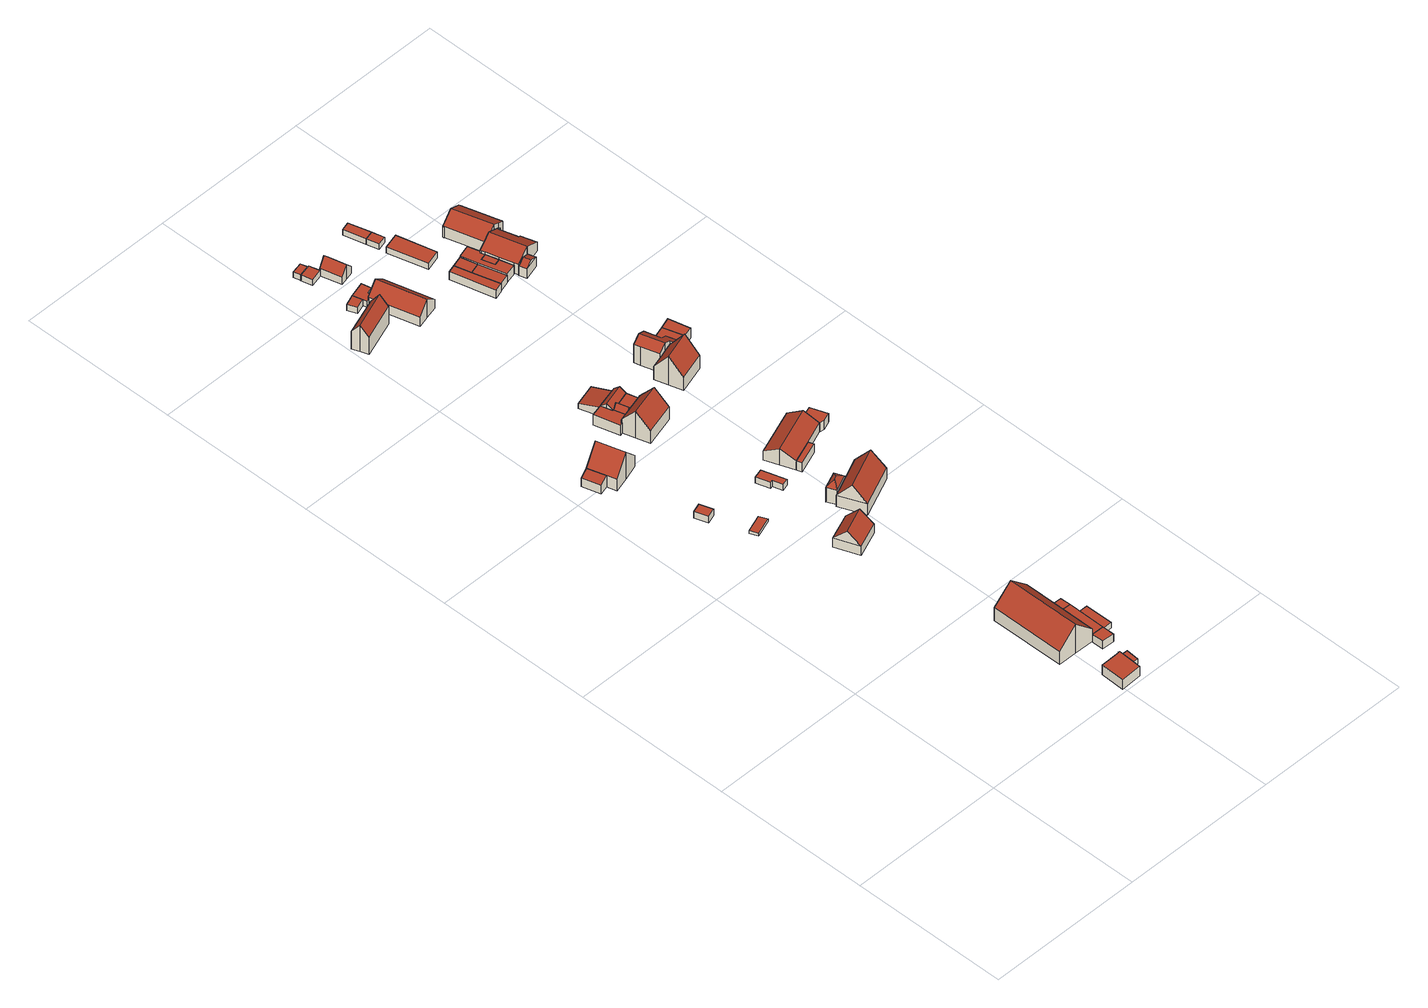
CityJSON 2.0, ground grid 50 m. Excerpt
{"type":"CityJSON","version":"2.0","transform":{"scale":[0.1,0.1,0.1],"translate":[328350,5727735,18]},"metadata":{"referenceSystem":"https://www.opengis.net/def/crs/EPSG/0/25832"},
"CityObjects":{
"building1":{"type":"Building","attributes":{"Geometrietyp2DReferenz":"3000","Gemeindeschluessel":"05170048","function":"51009_1611","roofType":"2100","measuredHeight":4.17},"geometry":[{"type":"Solid","lod":"2","boundaries":[[[[0,1,2,3]],[[4,5,1,0]],[[6,7,5,4]],[[3,2,7,6]],[[4,0,3,6]],[[1,5,7,2]]]],"semantics":{"surfaces":[{"type":"WallSurface"},{"type":"RoofSurface"},{"type":"GroundSurface"}],"values":[[0,0,0,0,1,2]]}}]},
"building2":{"type":"Building","attributes":{"Geometrietyp2DReferenz":"3000","Gemeindeschluessel":"05170048","function":"31001_2463","roofType":"1000","measuredHeight":3.46},"address":[{"country":"Germany","locality":"Wesel","thoroughfareNumber":"114","thoroughfareName":"Bislicher Straße"}],"geometry":[{"type":"Solid","lod":"2","boundaries":[[[[8,9,10,11]],[[12,13,9,8]],[[14,15,13,12]],[[16,17,15,14]],[[18,19,17,16]],[[20,21,19,18]],[[11,10,21,20]],[[18,16,14,12,8,11,20]],[[9,13,15,17,19,21,10]]]],"semantics":{"surfaces":[{"type":"WallSurface"},{"type":"RoofSurface"},{"type":"GroundSurface"}],"values":[[0,0,0,0,0,0,0,1,2]]}}]},
"building3":{"type":"Building","attributes":{"Geometrietyp2DReferenz":"3000","Gemeindeschluessel":"05170048","function":"31001_1313","roofType":"1000","measuredHeight":2.42},"address":[{"country":"Germany","locality":"Wesel","thoroughfareNumber":"13","thoroughfareName":"Westerheide"}],"geometry":[{"type":"Solid","lod":"2","boundaries":[[[[22,23,24,25]],[[26,27,23,22]],[[28,29,27,26]],[[25,24,29,28]],[[26,22,25,28]],[[23,27,29,24]]]],"semantics":{"surfaces":[{"type":"WallSurface"},{"type":"RoofSurface"},{"type":"GroundSurface"}],"values":[[0,0,0,0,1,2]]}}]},
"building4":{"type":"Building","attributes":{"Geometrietyp2DReferenz":"3000","Gemeindeschluessel":"05170048","function":"31001_1010","roofType":"3100","measuredHeight":10.4},"address":[{"country":"Germany","locality":"Wesel","thoroughfareNumber":"114","thoroughfareName":"Bislicher Straße"}],"geometry":[{"type":"Solid","lod":"2","boundaries":[[[[30,31,32,33]],[[34,35,31,30]],[[36,37,35,34]],[[38,39,37,36]],[[40,41,39,38]],[[42,43,41,40]],[[33,32,43,42]],[[33,42,40,38,30]],[[36,34,30,38]],[[31,35,37,39,41,43,32]]]],"semantics":{"surfaces":[{"type":"WallSurface"},{"type":"RoofSurface"},{"type":"GroundSurface"}],"values":[[0,0,0,0,0,0,0,1,1,2]]}}]},
"building5":{"type":"Building","attributes":{"Geometrietyp2DReferenz":"3000","Gemeindeschluessel":"05170048","function":"31001_2723","roofType":"1000","measuredHeight":1.76},"address":[{"country":"Germany","locality":"Wesel","thoroughfareNumber":"114","thoroughfareName":"Bislicher Straße"}],"geometry":[{"type":"Solid","lod":"2","boundaries":[[[[44,45,46,47]],[[48,49,45,44]],[[50,51,49,48]],[[47,46,51,50]],[[48,44,47,50]],[[45,49,51,46]]]],"semantics":{"surfaces":[{"type":"WallSurface"},{"type":"RoofSurface"},{"type":"GroundSurface"}],"values":[[0,0,0,0,1,2]]}}]},
"building6":{"type":"Building","attributes":{"Geometrietyp2DReferenz":"3000","Gemeindeschluessel":"05170048","function":"31001_2740","roofType":"9999","measuredHeight":0.988},"address":[{"country":"Germany","locality":"Wesel","thoroughfareNumber":"13","thoroughfareName":"Westerheide"}],"geometry":[{"type":"Solid","lod":"2","boundaries":[[[[52,53,54,55]],[[53,56,57,54]],[[52,58,56,53]],[[55,59,58,52]],[[54,57,59,55]],[[56,58,59,57]]]],"semantics":{"surfaces":[{"type":"RoofSurface"},{"type":"WallSurface"},{"type":"GroundSurface"}],"values":[[0,1,1,1,1,2]]}}]},
"building7":{"type":"Building","attributes":{"Geometrietyp2DReferenz":"3000","Gemeindeschluessel":"05170048","function":"31001_1010","roofType":"3100","measuredHeight":9.71},"address":[{"country":"Germany","locality":"Wesel","thoroughfareNumber":"10a","thoroughfareName":"Westerheide"}],"geometry":[{"type":"Solid","lod":"2","boundaries":[[[[60,7,2,61]],[[62,63,7,60]],[[64,65,63,62]],[[66,67,65,64]],[[68,69,67,66]],[[70,71,69,68]],[[72,73,71,70]],[[74,75,73,72]],[[61,2,75,74]],[[64,62,60,61,74,72,66]],[[70,68,66,72]],[[7,63,65,67,69,71,73,75,2]]]],"semantics":{"surfaces":[{"type":"WallSurface"},{"type":"RoofSurface"},{"type":"GroundSurface"}],"values":[[0,0,0,0,0,0,0,0,0,1,1,2]]}}]},
"building8":{"type":"Building","attributes":{"Geometrietyp2DReferenz":"3000","Gemeindeschluessel":"05170048","function":"31001_2723","roofType":"1000","measuredHeight":2.87},"address":[{"country":"Germany","locality":"Wesel","thoroughfareNumber":"114","thoroughfareName":"Bislicher Straße"}],"geometry":[{"type":"Solid","lod":"2","boundaries":[[[[76,77,78,79]],[[80,81,77,76]],[[82,83,81,80]],[[79,78,83,82]],[[80,76,79,82]],[[77,81,83,78]]]],"semantics":{"surfaces":[{"type":"WallSurface"},{"type":"RoofSurface"},{"type":"GroundSurface"}],"values":[[0,0,0,0,1,2]]}}]},
"building9":{"type":"Building","attributes":{"Geometrietyp2DReferenz":"3000","Gemeindeschluessel":"05170048","function":"31001_2723","roofType":"1000","measuredHeight":2.81},"address":[{"country":"Germany","locality":"Wesel","thoroughfareNumber":"114","thoroughfareName":"Bislicher Straße"}],"geometry":[{"type":"Solid","lod":"2","boundaries":[[[[84,85,86,87]],[[79,78,85,84]],[[82,83,78,79]],[[87,86,83,82]],[[79,84,87,82]],[[85,78,83,86]]]],"semantics":{"surfaces":[{"type":"WallSurface"},{"type":"RoofSurface"},{"type":"GroundSurface"}],"values":[[0,0,0,0,1,2]]}}]},
"building10":{"type":"Building","attributes":{"Geometrietyp2DReferenz":"3000","Gemeindeschluessel":"05170048","function":"31001_2463","roofType":"3100","measuredHeight":7.33},"address":[{"country":"Germany","locality":"Wesel","thoroughfareNumber":"116","thoroughfareName":"Bislicher Straße"}],"geometry":[{"type":"Solid","lod":"2","boundaries":[[[[88,89,90,91]],[[92,93,89,88]],[[94,95,93,92]],[[91,90,95,94]],[[88,96,92]],[[94,97,91]],[[91,97,96,88]],[[92,96,97,94]],[[89,93,95,90]]]],"semantics":{"surfaces":[{"type":"WallSurface"},{"type":"RoofSurface"},{"type":"GroundSurface"}],"values":[[0,0,0,0,0,0,1,1,2]]}}]},
"building11":{"type":"Building","attributes":{"Geometrietyp2DReferenz":"3000","Gemeindeschluessel":"05170048","function":"51009_1610","roofType":"1000","measuredHeight":2.5},"geometry":[{"type":"Solid","lod":"2","boundaries":[[[[84,98,99,100]],[[87,101,98,84]],[[102,103,101,87]],[[100,99,103,102]],[[87,84,100,102]],[[98,101,103,99]]]],"semantics":{"surfaces":[{"type":"WallSurface"},{"type":"RoofSurface"},{"type":"GroundSurface"}],"values":[[0,0,0,0,1,2]]}}]},
"building12":{"type":"Building","attributes":{"Geometrietyp2DReferenz":"3000","Gemeindeschluessel":"05170048","function":"51009_1610","roofType":"1000","measuredHeight":2.14},"geometry":[{"type":"Solid","lod":"2","boundaries":[[[[104,105,106,107]],[[108,78,105,104]],[[109,110,78,108]],[[107,106,110,109]],[[108,104,107,109]],[[105,78,110,106]]]],"semantics":{"surfaces":[{"type":"WallSurface"},{"type":"RoofSurface"},{"type":"GroundSurface"}],"values":[[0,0,0,0,1,2]]}}]},
"building13":{"type":"Building","attributes":{"Geometrietyp2DReferenz":"3000","Gemeindeschluessel":"05170048","function":"31001_2723","roofType":"1000","measuredHeight":2.14},"address":[{"country":"Germany","locality":"Wesel","thoroughfareNumber":"13","thoroughfareName":"Westerheide"}],"geometry":[{"type":"Solid","lod":"2","boundaries":[[[[111,112,113,114]],[[115,116,112,111]],[[117,118,116,115]],[[119,120,118,117]],[[121,122,120,119]],[[114,113,122,121]],[[119,117,115,111,114,121]],[[112,116,118,120,122,113]]]],"semantics":{"surfaces":[{"type":"WallSurface"},{"type":"RoofSurface"},{"type":"GroundSurface"}],"values":[[0,0,0,0,0,0,1,2]]}}]},
"building14":{"type":"Building","attributes":{"Geometrietyp2DReferenz":"3000","Gemeindeschluessel":"05170048","function":"31001_1210","roofType":"3100","measuredHeight":9.61},"address":[{"country":"Germany","locality":"Wesel","thoroughfareNumber":"15","thoroughfareName":"Westerheide"}],"geometry":[{"type":"Solid","lod":"2","boundaries":[[[[123,124,125,126]],[[127,128,124,123]],[[129,130,128,127]],[[131,132,130,129]],[[133,134,132,131]],[[135,136,134,133]],[[126,125,136,135]],[[131,129,127,123,133]],[[126,135,133,123]],[[124,128,130,132,134,136,125]]]],"semantics":{"surfaces":[{"type":"WallSurface"},{"type":"RoofSurface"},{"type":"GroundSurface"}],"values":[[0,0,0,0,0,0,0,1,1,2]]}}]},
"building15":{"type":"Building","attributes":{"Geometrietyp2DReferenz":"3000","Gemeindeschluessel":"05170048","function":"31001_1010","roofType":"3200","measuredHeight":6.6},"address":[{"country":"Germany","locality":"Wesel","thoroughfareNumber":"116","thoroughfareName":"Bislicher Straße"}],"geometry":[{"type":"Solid","lod":"2","boundaries":[[[[137,138,139,140]],[[141,142,138,137]],[[143,144,142,141]],[[140,139,144,143]],[[137,145,141]],[[143,146,140]],[[140,146,145,137]],[[141,145,146,143]],[[138,142,144,139]]]],"semantics":{"surfaces":[{"type":"WallSurface"},{"type":"RoofSurface"},{"type":"GroundSurface"}],"values":[[0,0,0,0,1,1,1,1,2]]}}]},
"building16":{"type":"Building","attributes":{"Gemeindeschluessel":"05170048","Geometrietyp2DReferenz":"3000","function":"31001_1010"},"address":[{"country":"Germany","locality":"Wesel","thoroughfareNumber":"11","thoroughfareName":"Westerheide"}],"children":["building16-1","building16-2"]},
"building16-1":{"type":"BuildingPart","attributes":{"roofType":"3100","measuredHeight":9.7},"parents":["building16"],"geometry":[{"type":"MultiSurface","lod":"2","boundaries":[[[147,148,149,150]],[[151,152,148,147]],[[153,154,155,156]],[[157,158,154,153]],[[159,160,158,157]],[[161,162,160,159]],[[150,149,162,161]],[[150,161,159,147]],[[157,153,156,163,151,147,159]],[[148,152,164,155,154,158,160,162,149]],[[151,163,165,166]],[[164,152,166,165]],[[163,156,167,165]],[[155,164,165,167]]],"semantics":{"surfaces":[{"type":"WallSurface"},{"type":"RoofSurface"},{"type":"GroundSurface"},{"type":"ClosureSurface"}],"values":[0,0,0,0,0,0,0,1,1,2,0,3,0,3]}}]},
"building16-2":{"type":"BuildingPart","attributes":{"roofType":"1000","measuredHeight":3.68},"address":[{"country":"Germany","locality":"Wesel","thoroughfareNumber":"11","thoroughfareName":"Westerheide"}],"parents":["building16"],"geometry":[{"type":"MultiSurface","lod":"2","boundaries":[[[168,169,170,171]],[[172,173,169,168]],[[167,174,173,172]],[[175,176,177,166]],[[178,179,176,175]],[[171,170,179,178]],[[175,166,165,167,172,168,171,178]],[[169,173,174,180,177,176,179,170]],[[155,164,180,174]],[[167,165,164,155]],[[164,152,177,180]],[[165,166,152,164]]],"semantics":{"surfaces":[{"type":"WallSurface"},{"type":"RoofSurface"},{"type":"GroundSurface"},{"type":"ClosureSurface"}],"values":[0,0,0,0,0,0,1,2,0,3,0,3]}}]},
"building17":{"type":"Building","attributes":{"Geometrietyp2DReferenz":"3000","Gemeindeschluessel":"05170048","function":"31001_1010","roofType":"3100","measuredHeight":5.22},"address":[{"country":"Germany","locality":"Wesel","thoroughfareNumber":"11","thoroughfareName":"Westerheide"}],"geometry":[{"type":"Solid","lod":"2","boundaries":[[[[181,182,183,184]],[[167,174,182,181]],[[172,173,174,167]],[[184,183,173,172]],[[181,185,167]],[[172,186,184]],[[184,186,185,181]],[[167,185,186,172]],[[182,174,173,183]]]],"semantics":{"surfaces":[{"type":"WallSurface"},{"type":"RoofSurface"},{"type":"GroundSurface"}],"values":[[0,0,0,0,0,0,1,1,2]]}}]},
"building18":{"type":"Building","attributes":{"Geometrietyp2DReferenz":"3000","Gemeindeschluessel":"05170048","function":"31001_2463","roofType":"3100","measuredHeight":5.45},"address":[{"country":"Germany","locality":"Wesel","thoroughfareNumber":"11","thoroughfareName":"Westerheide"}],"geometry":[{"type":"Solid","lod":"2","boundaries":[[[[172,187,188,184]],[[168,189,187,172]],[[190,191,189,168]],[[171,192,191,190]],[[193,194,192,171]],[[195,196,194,193]],[[197,198,196,195]],[[199,200,198,197]],[[201,202,200,199]],[[203,204,202,201]],[[184,188,204,203]],[[199,197,195,193,171,190,201]],[[168,172,184,203,201,190]],[[187,189,191,192,194,196,198,200,202,204,188]]]],"semantics":{"surfaces":[{"type":"WallSurface"},{"type":"RoofSurface"},{"type":"GroundSurface"}],"values":[[0,0,0,0,0,0,0,0,0,0,0,1,1,2]]}}]},
"building19":{"type":"Building","attributes":{"Geometrietyp2DReferenz":"3000","Gemeindeschluessel":"05170048","function":"31001_2723","roofType":"2100","measuredHeight":3.32},"address":[{"country":"Germany","locality":"Wesel","thoroughfareNumber":"11","thoroughfareName":"Westerheide"}],"geometry":[{"type":"Solid","lod":"2","boundaries":[[[[205,206,207,208]],[[209,210,206,205]],[[211,212,210,209]],[[213,214,212,211]],[[208,207,214,213]],[[211,209,205,208,213]],[[206,210,212,214,207]]]],"semantics":{"surfaces":[{"type":"WallSurface"},{"type":"RoofSurface"},{"type":"GroundSurface"}],"values":[[0,0,0,0,0,1,2]]}}]},
"building20":{"type":"Building","attributes":{"Geometrietyp2DReferenz":"3000","Gemeindeschluessel":"05170048","function":"51009_1610","roofType":"1000","measuredHeight":3.79},"geometry":[{"type":"Solid","lod":"2","boundaries":[[[[215,216,217,203]],[[181,218,216,215]],[[184,219,218,181]],[[203,217,219,184]],[[181,215,203,184]],[[216,218,219,217]]]],"semantics":{"surfaces":[{"type":"WallSurface"},{"type":"RoofSurface"},{"type":"GroundSurface"}],"values":[[0,0,0,0,1,2]]}}]},
"building21":{"type":"Building","attributes":{"Geometrietyp2DReferenz":"3000","Gemeindeschluessel":"05170048","function":"31001_1010","roofType":"3100","measuredHeight":9.05},"address":[{"country":"Germany","locality":"Wesel","thoroughfareNumber":"116","thoroughfareName":"Bislicher Straße"}],"geometry":[{"type":"Solid","lod":"2","boundaries":[[[[220,221,222,223]],[[224,225,221,220]],[[226,227,225,224]],[[223,222,227,226]],[[220,228,224]],[[226,229,223]],[[223,229,228,220]],[[224,228,229,226]],[[221,225,227,222]]]],"semantics":{"surfaces":[{"type":"WallSurface"},{"type":"RoofSurface"},{"type":"GroundSurface"}],"values":[[0,0,0,0,0,0,1,1,2]]}}]},
"building22":{"type":"Building","attributes":{"Geometrietyp2DReferenz":"3000","Gemeindeschluessel":"05170048","function":"31001_2720","roofType":"1000","measuredHeight":2.32},"address":[{"country":"Germany","locality":"Wesel","thoroughfareNumber":"15","thoroughfareName":"Westerheide"}],"geometry":[{"type":"Solid","lod":"2","boundaries":[[[[230,231,232,233]],[[234,235,231,230]],[[236,237,235,234]],[[233,232,237,236]],[[234,230,233,236]],[[231,235,237,232]]]],"semantics":{"surfaces":[{"type":"WallSurface"},{"type":"RoofSurface"},{"type":"GroundSurface"}],"values":[[0,0,0,0,1,2]]}}]},
"building23":{"type":"Building","attributes":{"Geometrietyp2DReferenz":"3000","Gemeindeschluessel":"05170048","function":"31001_2463","roofType":"1000","measuredHeight":2.21},"address":[{"country":"Germany","locality":"Wesel","thoroughfareNumber":"14","thoroughfareName":"Westerheide"}],"geometry":[{"type":"Solid","lod":"2","boundaries":[[[[238,239,240,241]],[[242,243,239,238]],[[244,245,243,242]],[[246,247,245,244]],[[248,249,247,246]],[[250,251,249,248]],[[230,252,251,250]],[[233,253,252,230]],[[241,240,253,233]],[[230,250,248,246,244,242,238,241,233]],[[239,243,245,247,249,251,252,253,240]]]],"semantics":{"surfaces":[{"type":"WallSurface"},{"type":"RoofSurface"},{"type":"GroundSurface"}],"values":[[0,0,0,0,0,0,0,0,0,1,2]]}}]},
"building24":{"type":"Building","attributes":{"Geometrietyp2DReferenz":"3000","Gemeindeschluessel":"05170048","function":"31001_2723","roofType":"1000","measuredHeight":2.02},"address":[{"country":"Germany","locality":"Wesel","thoroughfareNumber":"14","thoroughfareName":"Westerheide"}],"geometry":[{"type":"Solid","lod":"2","boundaries":[[[[254,255,256,257]],[[258,259,255,254]],[[260,261,259,258]],[[262,263,261,260]],[[257,256,263,262]],[[260,258,254,257,262]],[[255,259,261,263,256]]]],"semantics":{"surfaces":[{"type":"WallSurface"},{"type":"RoofSurface"},{"type":"GroundSurface"}],"values":[[0,0,0,0,0,1,2]]}}]},
"building25":{"type":"Building","attributes":{"Geometrietyp2DReferenz":"3000","Gemeindeschluessel":"05170048","function":"31001_2720","roofType":"1000","measuredHeight":2.08},"address":[{"country":"Germany","locality":"Wesel","thoroughfareNumber":"14","thoroughfareName":"Westerheide"}],"geometry":[{"type":"Solid","lod":"2","boundaries":[[[[254,264,265,258]],[[266,267,264,254]],[[268,269,267,266]],[[270,271,269,268]],[[272,273,271,270]],[[260,274,273,272]],[[258,265,274,260]],[[272,270,268,266,254,258,260]],[[264,267,269,271,273,274,265]]]],"semantics":{"surfaces":[{"type":"WallSurface"},{"type":"RoofSurface"},{"type":"GroundSurface"}],"values":[[0,0,0,0,0,0,0,1,2]]}}]},
"building26":{"type":"Building","attributes":{"Geometrietyp2DReferenz":"3000","Gemeindeschluessel":"05170048","function":"31001_1010","roofType":"3100","measuredHeight":6.57},"address":[{"country":"Germany","locality":"Wesel","thoroughfareNumber":"14","thoroughfareName":"Westerheide"}],"geometry":[{"type":"Solid","lod":"2","boundaries":[[[[275,276,277,278]],[[279,280,276,275]],[[281,282,280,279]],[[283,284,282,281]],[[285,286,284,283]],[[287,288,286,285]],[[289,290,288,287]],[[278,277,290,289]],[[279,275,278,289,287,281]],[[285,283,281,287]],[[276,280,282,284,286,288,290,277]]]],"semantics":{"surfaces":[{"type":"WallSurface"},{"type":"RoofSurface"},{"type":"GroundSurface"}],"values":[[0,0,0,0,0,0,0,0,1,1,2]]}}]},
"building27":{"type":"Building","attributes":{"Gemeindeschluessel":"05170048","Geometrietyp2DReferenz":"3000","function":"31001_1010"},"address":[{"country":"Germany","locality":"Wesel","thoroughfareNumber":"13","thoroughfareName":"Westerheide"}],"children":["building27-1","building27-2","building27-3"]},
"building27-1":{"type":"BuildingPart","attributes":{"roofType":"3100","measuredHeight":5.93},"parents":["building27"],"geometry":[{"type":"MultiSurface","lod":"2","boundaries":[[[291,292,293,294]],[[295,296,292,291]],[[297,298,296,295]],[[299,300,298,297]],[[301,302,303,304]],[[305,306,302,301]],[[294,305,301,304,307,291]],[[299,297,295,291,307]],[[293,292,296,298,300,308,303,302,306]],[[294,293,306,305]],[[307,309,310,299]],[[310,309,308,300]],[[307,304,309]],[[303,308,309,304]]],"semantics":{"surfaces":[{"type":"WallSurface"},{"type":"RoofSurface"},{"type":"GroundSurface"},{"type":"ClosureSurface"}],"values":[0,0,0,0,0,0,1,1,2,3,0,3,0,3]}}]},
"building27-2":{"type":"BuildingPart","attributes":{"roofType":"1000","measuredHeight":3.21},"parents":["building27"],"geometry":[{"type":"Solid","lod":"2","boundaries":[[[[311,312,306,305]],[[313,314,312,311]],[[294,293,314,313]],[[311,305,294,313]],[[306,312,314,293]],[[305,306,293,294]]]],"semantics":{"surfaces":[{"type":"WallSurface"},{"type":"RoofSurface"},{"type":"GroundSurface"},{"type":"ClosureSurface"}],"values":[[0,0,0,1,2,3]]}}]},
"building27-3":{"type":"BuildingPart","attributes":{"roofType":"1000","measuredHeight":3.21},"parents":["building27"],"geometry":[{"type":"MultiSurface","lod":"2","boundaries":[[[315,316,300,310]],[[317,318,316,315]],[[319,320,318,317]],[[304,303,320,319]],[[317,315,310,304,319]],[[300,316,318,320,303]],[[309,310,300,308]],[[304,309,308,303]]],"semantics":{"surfaces":[{"type":"WallSurface"},{"type":"RoofSurface"},{"type":"GroundSurface"},{"type":"ClosureSurface"}],"values":[0,0,0,0,1,2,3,3]}}]},
"building28":{"type":"Building","attributes":{"Geometrietyp2DReferenz":"3000","Gemeindeschluessel":"05170048","function":"31001_2463","roofType":"3100","measuredHeight":5.1},"address":[{"country":"Germany","locality":"Wesel","thoroughfareNumber":"14","thoroughfareName":"Westerheide"}],"geometry":[{"type":"Solid","lod":"2","boundaries":[[[[321,322,323,324]],[[325,326,322,321]],[[327,328,326,325]],[[329,330,328,327]],[[331,332,330,329]],[[333,334,332,331]],[[324,323,334,333]],[[321,324,333,331,325]],[[329,327,325,331]],[[322,326,328,330,332,334,323]]]],"semantics":{"surfaces":[{"type":"WallSurface"},{"type":"RoofSurface"},{"type":"GroundSurface"}],"values":[[0,0,0,0,0,0,0,1,1,2]]}}]},
"building29":{"type":"Building","attributes":{"Geometrietyp2DReferenz":"3000","Gemeindeschluessel":"05170048","function":"31001_1010","roofType":"3100","measuredHeight":10.52},"address":[{"country":"Germany","locality":"Wesel","thoroughfareNumber":"12","thoroughfareName":"Westerheide"}],"geometry":[{"type":"Solid","lod":"2","boundaries":[[[[335,336,337,338]],[[339,340,336,335]],[[341,342,340,339]],[[343,344,342,341]],[[345,346,344,343]],[[347,348,346,345]],[[349,350,348,347]],[[338,337,350,349]],[[345,343,341,339,335,347]],[[338,349,347,335]],[[336,340,342,344,346,348,350,337]]]],"semantics":{"surfaces":[{"type":"WallSurface"},{"type":"RoofSurface"},{"type":"GroundSurface"}],"values":[[0,0,0,0,0,0,0,0,1,1,2]]}}]},
"building30":{"type":"Building","attributes":{"Geometrietyp2DReferenz":"3000","Gemeindeschluessel":"05170048","function":"31001_1010","roofType":"3100","measuredHeight":8.23},"address":[{"country":"Germany","locality":"Wesel","thoroughfareNumber":"12","thoroughfareName":"Westerheide"}],"geometry":[{"type":"Solid","lod":"2","boundaries":[[[[351,352,353,354]],[[355,356,352,351]],[[357,358,356,355]],[[359,360,358,357]],[[361,362,360,359]],[[363,364,362,361]],[[365,366,364,363]],[[367,368,366,365]],[[369,370,368,367]],[[371,372,370,369]],[[354,353,372,371]],[[359,357,355,351,361]],[[354,371,369,367,365,363,361,351]],[[352,356,358,360,362,364,366,368,370,372,353]]]],"semantics":{"surfaces":[{"type":"WallSurface"},{"type":"RoofSurface"},{"type":"GroundSurface"}],"values":[[0,0,0,0,0,0,0,0,0,0,0,1,1,2]]}}]},
"building31":{"type":"Building","attributes":{"Geometrietyp2DReferenz":"3000","Gemeindeschluessel":"05170048","function":"31001_2723","roofType":"1000","measuredHeight":2.87},"address":[{"country":"Germany","locality":"Wesel","thoroughfareNumber":"120","thoroughfareName":"Bislicher Straße"}],"geometry":[{"type":"Solid","lod":"2","boundaries":[[[[373,374,375,376]],[[377,378,374,373]],[[379,380,378,377]],[[381,382,380,379]],[[376,375,382,381]],[[379,377,373,376,381]],[[374,378,380,382,375]]]],"semantics":{"surfaces":[{"type":"WallSurface"},{"type":"RoofSurface"},{"type":"GroundSurface"}],"values":[[0,0,0,0,0,1,2]]}}]},
"building32":{"type":"Building","attributes":{"Geometrietyp2DReferenz":"3000","Gemeindeschluessel":"05170048","function":"31001_2723","roofType":"1000","measuredHeight":2},"address":[{"country":"Germany","locality":"Wesel","thoroughfareNumber":"122","thoroughfareName":"Bislicher Straße"}],"geometry":[{"type":"Solid","lod":"2","boundaries":[[[[383,384,385,386]],[[387,388,384,383]],[[389,390,388,387]],[[386,385,390,389]],[[387,383,386,389]],[[384,388,390,385]]]],"semantics":{"surfaces":[{"type":"WallSurface"},{"type":"RoofSurface"},{"type":"GroundSurface"}],"values":[[0,0,0,0,1,2]]}}]},
"building33":{"type":"Building","attributes":{"Geometrietyp2DReferenz":"3000","Gemeindeschluessel":"05170048","function":"31001_2723","roofType":"1000","measuredHeight":1.93},"address":[{"country":"Germany","locality":"Wesel","thoroughfareNumber":"122","thoroughfareName":"Bislicher Straße"}],"geometry":[{"type":"Solid","lod":"2","boundaries":[[[[391,392,393,394]],[[386,385,392,391]],[[389,390,385,386]],[[394,393,390,389]],[[386,391,394,389]],[[392,385,390,393]]]],"semantics":{"surfaces":[{"type":"WallSurface"},{"type":"RoofSurface"},{"type":"GroundSurface"}],"values":[[0,0,0,0,1,2]]}}]},
"building34":{"type":"Building","attributes":{"Geometrietyp2DReferenz":"3000","Gemeindeschluessel":"05170048","function":"31001_2723","roofType":"1000","measuredHeight":2.16},"address":[{"country":"Germany","locality":"Wesel","thoroughfareNumber":"122","thoroughfareName":"Bislicher Straße"}],"geometry":[{"type":"Solid","lod":"2","boundaries":[[[[395,396,397,398]],[[399,400,396,395]],[[401,402,400,399]],[[398,397,402,401]],[[399,395,398,401]],[[396,400,402,397]]]],"semantics":{"surfaces":[{"type":"WallSurface"},{"type":"RoofSurface"},{"type":"GroundSurface"}],"values":[[0,0,0,0,1,2]]}}]},
"building35":{"type":"Building","attributes":{"Geometrietyp2DReferenz":"3000","Gemeindeschluessel":"05170048","function":"31001_2463","roofType":"1000","measuredHeight":2.68},"address":[{"country":"Germany","locality":"Wesel","thoroughfareNumber":"120","thoroughfareName":"Bislicher Straße"}],"geometry":[{"type":"Solid","lod":"2","boundaries":[[[[403,404,405,406]],[[381,407,404,403]],[[379,408,407,381]],[[406,405,408,379]],[[381,403,406,379]],[[404,407,408,405]]]],"semantics":{"surfaces":[{"type":"WallSurface"},{"type":"RoofSurface"},{"type":"GroundSurface"}],"values":[[0,0,0,0,1,2]]}}]},
"building36":{"type":"Building","attributes":{"Geometrietyp2DReferenz":"3000","Gemeindeschluessel":"05170048","function":"31001_2463","roofType":"1000","measuredHeight":2.68},"address":[{"country":"Germany","locality":"Wesel","thoroughfareNumber":"120","thoroughfareName":"Bislicher Straße"}],"geometry":[{"type":"Solid","lod":"2","boundaries":[[[[406,405,409,410]],[[379,408,405,406]],[[377,411,408,379]],[[410,409,411,377]],[[379,406,410,377]],[[405,408,411,409]]]],"semantics":{"surfaces":[{"type":"WallSurface"},{"type":"RoofSurface"},{"type":"GroundSurface"}],"values":[[0,0,0,0,1,2]]}}]},
"building37":{"type":"Building","attributes":{"Geometrietyp2DReferenz":"3000","Gemeindeschluessel":"05170048","function":"31001_2463","roofType":"1000","measuredHeight":3.48},"address":[{"country":"Germany","locality":"Wesel","thoroughfareNumber":"12","thoroughfareName":"Westerheide"}],"geometry":[{"type":"Solid","lod":"2","boundaries":[[[[412,413,414,415]],[[416,417,413,412]],[[418,419,417,416]],[[420,421,419,418]],[[415,414,421,420]],[[418,416,412,415,420]],[[413,417,419,421,414]]]],"semantics":{"surfaces":[{"type":"WallSurface"},{"type":"RoofSurface"},{"type":"GroundSurface"}],"values":[[0,0,0,0,0,1,2]]}}]},
"building38":{"type":"Building","attributes":{"Geometrietyp2DReferenz":"3000","Gemeindeschluessel":"05170048","function":"31001_1010","roofType":"1000","measuredHeight":3.03},"address":[{"country":"Germany","locality":"Wesel","thoroughfareNumber":"120","thoroughfareName":"Bislicher Straße"}],"geometry":[{"type":"Solid","lod":"2","boundaries":[[[[422,423,424,425]],[[426,427,423,422]],[[428,429,427,426]],[[430,431,429,428]],[[432,433,431,430]],[[434,435,433,432]],[[436,437,435,434]],[[438,439,437,436]],[[440,441,439,438]],[[442,443,441,440]],[[444,445,443,442]],[[446,447,445,444]],[[425,424,447,446]],[[444,442,440,438,436,434,432,430,428,426,422,425,446]],[[423,427,429,431,433,435,437,439,441,443,445,447,424]]]],"semantics":{"surfaces":[{"type":"WallSurface"},{"type":"RoofSurface"},{"type":"GroundSurface"}],"values":[[0,0,0,0,0,0,0,0,0,0,0,0,0,1,2]]}}]},
"building39":{"type":"Building","attributes":{"Geometrietyp2DReferenz":"3000","Gemeindeschluessel":"05170048","function":"31001_2463","roofType":"1000","measuredHeight":3.5},"address":[{"country":"Germany","locality":"Wesel","thoroughfareNumber":"12","thoroughfareName":"Westerheide"}],"geometry":[{"type":"Solid","lod":"2","boundaries":[[[[448,449,450,451]],[[416,417,449,448]],[[412,413,417,416]],[[451,450,413,412]],[[416,448,451,412]],[[449,417,413,450]]]],"semantics":{"surfaces":[{"type":"WallSurface"},{"type":"RoofSurface"},{"type":"GroundSurface"}],"values":[[0,0,0,0,1,2]]}}]},
"building40":{"type":"Building","attributes":{"Geometrietyp2DReferenz":"3000","Gemeindeschluessel":"05170048","function":"31001_1010","roofType":"1000","measuredHeight":2.94},"address":[{"country":"Germany","locality":"Wesel","thoroughfareNumber":"120","thoroughfareName":"Bislicher Straße"}],"geometry":[{"type":"Solid","lod":"2","boundaries":[[[[436,452,453,438]],[[434,454,452,436]],[[432,455,454,434]],[[438,453,455,432]],[[434,436,438,432]],[[452,454,455,453]]]],"semantics":{"surfaces":[{"type":"WallSurface"},{"type":"RoofSurface"},{"type":"GroundSurface"}],"values":[[0,0,0,0,1,2]]}}]},
"building41":{"type":"Building","attributes":{"Geometrietyp2DReferenz":"3000","Gemeindeschluessel":"05170048","function":"31001_1010","roofType":"3100","measuredHeight":4.61},"address":[{"country":"Germany","locality":"Wesel","thoroughfareNumber":"120","thoroughfareName":"Bislicher Straße"}],"geometry":[{"type":"Solid","lod":"2","boundaries":[[[[456,457,458,459]],[[460,461,457,456]],[[462,463,461,460]],[[459,458,463,462]],[[456,464,460]],[[462,465,459]],[[459,465,464,456]],[[460,464,465,462]],[[457,461,463,458]]]],"semantics":{"surfaces":[{"type":"WallSurface"},{"type":"RoofSurface"},{"type":"GroundSurface"}],"values":[[0,0,0,0,0,0,1,1,2]]}}]},
"building42":{"type":"Building","attributes":{"Geometrietyp2DReferenz":"3000","Gemeindeschluessel":"05170048","function":"31001_1010","roofType":"3100","measuredHeight":6.44},"address":[{"country":"Germany","locality":"Wesel","thoroughfareNumber":"120","thoroughfareName":"Bislicher Straße"}],"geometry":[{"type":"Solid","lod":"2","boundaries":[[[[466,467,468,469]],[[470,471,467,466]],[[472,473,471,470]],[[474,475,473,472]],[[476,477,475,474]],[[478,479,477,476]],[[480,481,479,478]],[[482,483,481,480]],[[484,485,483,482]],[[486,487,485,484]],[[488,489,487,486]],[[490,489,488]],[[491,492,489,490]],[[493,494,492,491]],[[495,496,494,493]],[[497,498,496,495]],[[499,500,498,497]],[[501,502,500,499]],[[503,504,502,501]],[[505,506,504,503]],[[507,508,506,505]],[[469,468,508,507]],[[497,495,493,491,490,488,486,484,482,480,478,499]],[[476,474,472,470,466,469,507,505,503,501,499,478]],[[467,471,473,475,477,479,481,483,485,487,489,492,494,496,498,500,502,504,506,508,468]]]],"semantics":{"surfaces":[{"type":"WallSurface"},{"type":"RoofSurface"},{"type":"GroundSurface"}],"values":[[0,0,0,0,0,0,0,0,0,0,0,0,0,0,0,0,0,0,0,0,0,0,1,1,2]]}}]},
"building43":{"type":"Building","attributes":{"Geometrietyp2DReferenz":"3000","Gemeindeschluessel":"05170048","function":"31001_1010","roofType":"3100","measuredHeight":6.51},"address":[{"country":"Germany","locality":"Wesel","thoroughfareNumber":"122","thoroughfareName":"Bislicher Straße"}],"geometry":[{"type":"Solid","lod":"2","boundaries":[[[[509,510,511,512]],[[513,514,510,509]],[[515,516,514,513]],[[517,518,516,515]],[[519,520,518,517]],[[521,522,520,519]],[[523,524,522,521]],[[525,526,524,523]],[[527,528,526,525]],[[529,530,528,527]],[[531,532,530,529]],[[533,534,532,531]],[[535,536,534,533]],[[512,511,536,535]],[[521,519,517,515,513,523]],[[509,512,535,533,531,529,527,525,523,513]],[[510,514,516,518,520,522,524,526,528,530,532,534,536,511]]]],"semantics":{"surfaces":[{"type":"WallSurface"},{"type":"RoofSurface"},{"type":"GroundSurface"}],"values":[[0,0,0,0,0,0,0,0,0,0,0,0,0,0,1,1,2]]}}]}
},
"vertices":[
[71,1485,43],[71,1485,12],[100,1493,12],[100,1493,54],[55,1541,43],[55,1541,12],[83,1549,54],[83,1549,12],
[489,6,52],[489,6,17],[556,8,17],[556,8,52],[493,83,52],[493,83,17],[555,84,52],[555,84,17],[555,86,52],[555,86,17],[560,85,52],[560,85,17],[558,44,52],[558,44,17],
[218,1220,35],[218,1220,11],[204,1260,11],[204,1260,35],[189,1210,35],[189,1210,11],[175,1251,35],[175,1251,11],
[498,183,126],[498,183,22],[558,182,22],[558,182,68],[438,184,68],[438,184,22],[438,420,68],[438,420,22],[498,419,126],[498,419,22],[558,419,68],[558,419,22],[558,302,68],[558,302,22],
[587,84,36],[587,84,18],[560,85,18],[560,85,36],[584,43,36],[584,43,18],[558,44,36],[558,44,18],
[244,1082,22],[299,1102,22],[288,1127,22],[234,1108,22],[299,1102,12],[288,1127,12],[244,1082,12],[234,1108,12],
[83,1549,53],[100,1493,53],[83,1550,53],[83,1550,12],[84,1550,54],[84,1550,12],[131,1564,109],[131,1564,12],[179,1578,53],[179,1578,12],[205,1492,53],[205,1492,12],[157,1477,109],[157,1477,12],[109,1463,53],[109,1463,12],
[597,143,49],[597,143,21],[597,181,21],[597,181,49],[558,145,49],[558,145,21],[558,182,49],[558,182,21],
[598,300,49],[598,300,21],[558,302,21],[558,302,49],
[371,835,54],[371,835,21],[454,869,21],[454,869,54],[341,910,54],[341,910,21],[424,943,54],[424,943,21],[356,872,94],[439,906,94],
[598,300,24],[596,333,24],[596,333,49],[558,302,24],[558,334,49],[558,334,24],
[629,182,42],[629,182,21],[628,270,21],[628,270,42],[597,181,42],[598,270,42],[598,270,21],
[425,1154,41],[425,1154,20],[402,1228,20],[402,1228,41],[404,1148,41],[404,1148,20],[395,1179,41],[395,1179,20],[386,1177,41],[386,1177,20],[373,1220,41],[373,1220,20],
[15,2299,109],[15,2299,13],[23,2275,13],[23,2275,76],[6,2323,76],[6,2323,13],[120,2364,76],[120,2364,13],[123,2365,76],[123,2365,13],[131,2341,109],[131,2341,13],[139,2317,76],[139,2317,13],
[502,1061,74],[502,1061,22],[449,1038,22],[449,1038,74],[514,1033,74],[514,1033,22],[462,1010,74],[462,1010,22],[488,1038,88],[476,1033,88],
[281,1562,112],[281,1562,15],[293,1520,15],[293,1520,61],[270,1600,65],[270,1600,15],[326,1619,61],[326,1619,15],[300,1612,15],[300,1612,61],[367,1630,61],[367,1630,15],[378,1589,112],[378,1589,15],[390,1547,61],[390,1547,15],[269,1603,61],[269,1603,15],[269,1603,51],[270,1600,51],[300,1612,51],
[286,1649,51],[286,1649,14],[276,1685,14],[276,1685,51],[289,1650,51],[289,1650,14],[300,1612,14],[261,1597,51],[261,1597,14],[270,1600,14],[239,1676,51],[239,1676,14],[269,1603,14],
[326,1619,51],[326,1619,14],[315,1657,14],[315,1657,51],[313,1616,66],[302,1654,66],
[289,1650,12],[315,1657,12],[286,1649,12],[281,1667,66],[281,1667,12],[276,1685,12],[278,1686,51],[278,1686,12],[330,1700,51],[330,1700,12],[345,1704,51],[345,1704,12],[346,1705,51],[346,1705,12],[351,1687,66],[351,1687,12],[356,1669,51],[356,1669,12],
[259,1748,29],[259,1748,9],[278,1686,9],[278,1686,42],[326,1767,29],[326,1767,9],[345,1704,42],[345,1704,9],[330,1700,42],[330,1700,9],
[367,1630,51],[367,1630,13],[356,1669,13],[326,1619,13],[315,1657,13],
[489,925,63],[489,925,23],[618,982,23],[618,982,63],[454,1006,63],[454,1006,23],[583,1063,63],[583,1063,23],[472,966,114],[601,1023,114],
[138,2410,39],[138,2410,16],[130,2440,16],[130,2440,39],[108,2399,39],[108,2399,16],[97,2427,39],[97,2427,16],
[185,2422,39],[185,2422,17],[178,2453,17],[178,2453,39],[167,2417,39],[167,2417,17],[170,2406,39],[170,2406,17],[149,2401,39],[149,2401,17],[149,2399,39],[149,2399,17],[141,2397,39],[141,2397,17],[138,2410,17],[130,2440,17],
[127,2597,38],[127,2597,18],[121,2619,18],[121,2619,38],[93,2589,38],[93,2589,18],[93,2588,38],[93,2588,18],[87,2611,38],[87,2611,18],
[127,2597,17],[93,2589,17],[131,2598,38],[131,2598,17],[139,2566,38],[139,2566,17],[139,2564,38],[139,2564,17],[101,2554,38],[101,2554,17],[93,2588,17],
[149,2401,47],[149,2401,14],[149,2399,14],[149,2399,47],[170,2406,66],[170,2406,14],[186,2410,80],[186,2410,14],[223,2420,47],[223,2420,14],[263,2270,47],[263,2270,14],[225,2261,80],[225,2261,14],[188,2251,47],[188,2251,14],
[463,1219,81],[463,1219,22],[480,1175,22],[480,1175,54],[447,1263,54],[447,1263,22],[591,1316,54],[591,1316,22],[606,1275,80],[606,1275,22],[622,1229,54],[622,1229,22],[623,1229,22],[623,1229,54],[552,1202,54],[552,1202,22],[607,1273,81],[607,1273,22],[607,1273,54],[606,1275,54],
[558,1186,54],[558,1186,22],[485,1159,54],[485,1159,22],
[646,1289,54],[646,1289,22],[665,1237,54],[665,1237,22],[638,1227,54],[638,1227,22],
[139,2566,45],[139,2566,19],[139,2564,19],[139,2564,45],[162,2573,70],[162,2573,19],[185,2579,45],[185,2579,19],[201,2512,45],[201,2512,19],[178,2506,70],[178,2506,19],[156,2500,45],[156,2500,19],
[479,1634,122],[479,1634,17],[492,1592,17],[492,1592,64],[467,1677,64],[467,1677,17],[501,1687,64],[501,1687,17],[554,1703,64],[554,1703,17],[558,1691,81],[558,1691,17],[567,1661,122],[567,1661,17],[579,1618,64],[579,1618,17],
[528,1695,94],[528,1695,11],[554,1703,11],[554,1703,78],[501,1687,78],[501,1687,11],[485,1741,78],[485,1741,11],[480,1761,78],[480,1761,11],[506,1768,94],[506,1768,11],[533,1776,78],[533,1776,11],[548,1726,77],[548,1726,11],[570,1733,64],[570,1733,11],[581,1697,64],[581,1697,11],[558,1691,78],[558,1691,11],
[366,2317,42],[366,2317,13],[400,2181,13],[400,2181,42],[390,2324,42],[390,2324,13],[404,2273,42],[404,2273,13],[428,2189,42],[428,2189,13],
[345,2529,37],[345,2529,17],[335,2567,17],[335,2567,37],[317,2522,37],[317,2522,17],[307,2560,37],[307,2560,17],
[316,2635,37],[316,2635,17],[289,2628,17],[289,2628,37],
[400,2393,38],[400,2393,16],[369,2514,16],[369,2514,38],[354,2380,38],[354,2380,16],[321,2501,38],[321,2501,16],
[461,2199,42],[461,2199,15],[437,2283,15],[437,2283,42],[428,2189,15],[404,2273,15],
[424,2334,15],[424,2334,42],[390,2324,15],
[597,1773,48],[597,1773,13],[561,1762,13],[561,1762,48],[617,1708,48],[617,1708,13],[581,1697,48],[581,1697,13],[570,1733,48],[570,1733,13],
[473,2306,47],[473,2306,16],[462,2345,16],[462,2345,47],[469,2305,47],[469,2305,16],[468,2304,47],[468,2304,16],[470,2300,47],[470,2300,16],[473,2291,47],[473,2291,16],[453,2285,47],[453,2285,16],[465,2246,47],[465,2246,16],[484,2251,47],[484,2251,16],[496,2209,47],[496,2209,16],[461,2199,47],[461,2199,16],[437,2283,47],[437,2283,16],[424,2334,47],[424,2334,16],
[647,1717,48],[647,1717,13],[631,1784,13],[631,1784,48],
[465,2246,17],[484,2251,17],[453,2285,17],[473,2291,17],
[554,2185,52],[554,2185,17],[547,2209,17],[547,2209,52],[507,2172,52],[507,2172,17],[500,2195,52],[500,2195,17],[530,2179,63],[523,2202,63],
[582,2270,51],[582,2270,18],[574,2267,18],[574,2267,56],[595,2227,51],[595,2227,18],[596,2228,50],[596,2228,18],[597,2223,50],[597,2223,18],[547,2209,80],[547,2209,18],[544,2208,82],[544,2208,18],[500,2195,56],[500,2195,18],[496,2209,56],[496,2209,18],[484,2251,56],[484,2251,18],[473,2291,56],[473,2291,18],[470,2300,56],[470,2300,18],[470,2300,55],[468,2304,55],[468,2304,18],[469,2305,56],[469,2305,18],[473,2306,58],[473,2306,18],[500,2313,75],[500,2313,18],[513,2317,82],[513,2317,18],[566,2332,50],[566,2332,18],[566,2331,50],[566,2331,18],[567,2328,50],[567,2328,18],[557,2325,56],[557,2325,18],
[566,2332,68],[566,2332,17],[566,2331,17],[566,2331,68],[543,2326,82],[543,2326,17],[500,2313,56],[500,2313,17],[466,2432,56],[466,2432,17],[465,2431,55],[465,2431,17],[464,2436,55],[464,2436,17],[507,2448,82],[507,2448,17],[551,2461,55],[551,2461,17],[553,2457,55],[553,2457,17],[552,2456,56],[552,2456,17],[585,2341,56],[585,2341,17],[586,2341,55],[586,2341,17],[587,2337,55],[587,2337,17]
]}
